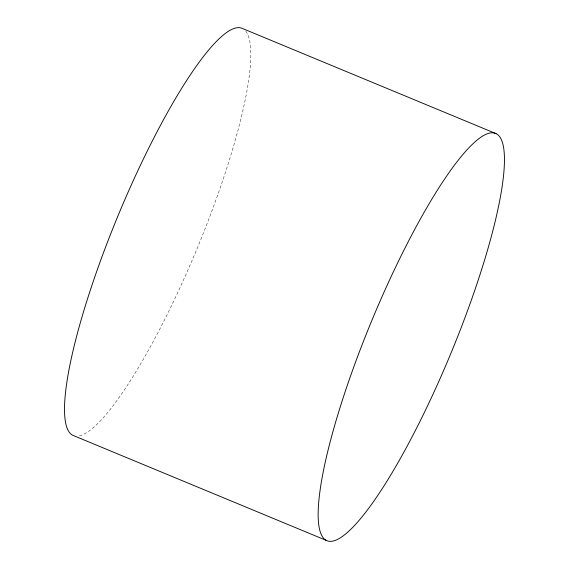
<?xml version="1.0" encoding="UTF-8"?>
<svg xmlns="http://www.w3.org/2000/svg" width="569" height="569" viewBox="0 0 569 569"><rect width="100%" height="100%" fill="white"/><g stroke="black" fill="none" stroke-linecap="round" stroke-linejoin="round"><path stroke-width="0.43" stroke-dasharray="2.85 2.13" d="M245.758 31.174A220.388 42.803 -67.5 0 1 197.621 247.295A220.388 42.803 -67.5 0 1 78.344 436.025"/><path stroke-width="0.85" d="M496.026 133.63A220.388 42.803 -67.5 0 0 335.269 423.364A220.388 42.803 -67.5 0 0 402.71 454.275A220.388 42.803 -67.5 0 0 496.026 133.63L242.358 28.45A220.388 42.803 -67.5 0 0 118.722 214.065A220.388 42.803 -67.5 0 0 72.974 435.37L326.642 540.55"/></g></svg>
